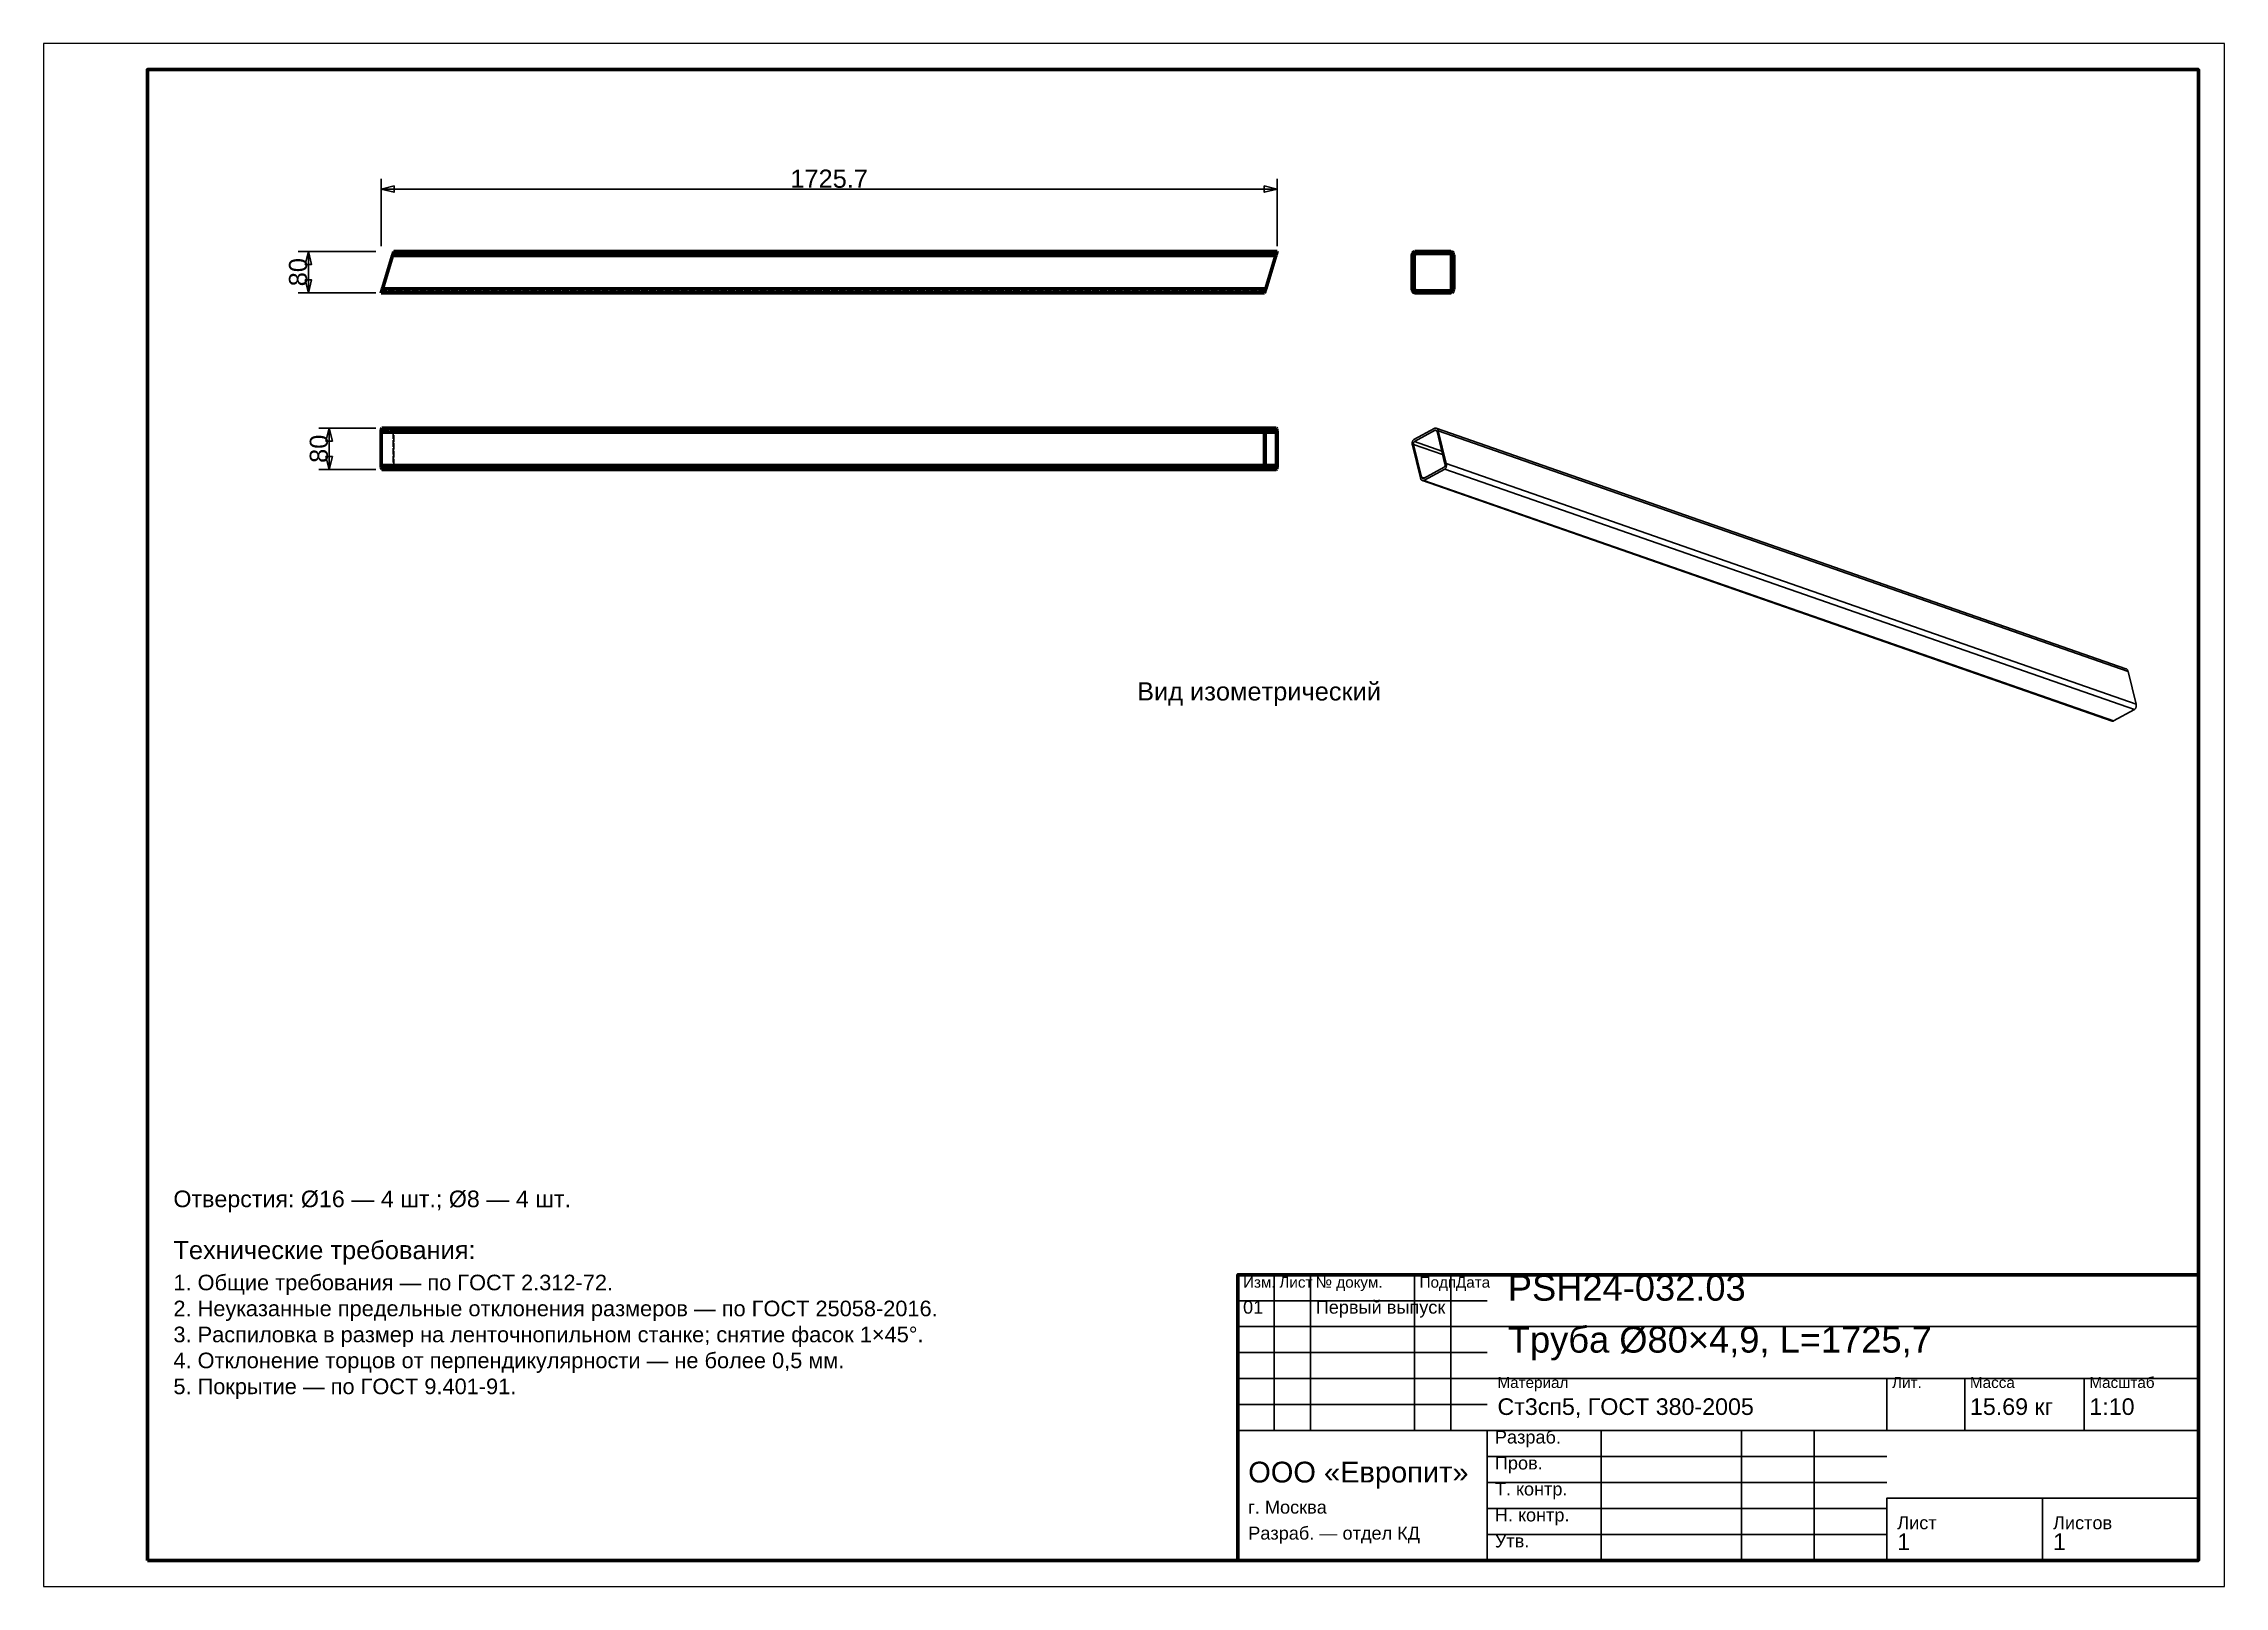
# Model space of a CAD drawing. Header units: millimetres. Extents: x 0 to 420, y 0 to 297.
import ezdxf
from ezdxf.enums import TextEntityAlignment as Align

# ---------------------------------------------------------------- set-up
doc = ezdxf.new("R2010")
doc.units = ezdxf.units.MM
doc.linetypes.add('DASHED', pattern=[1.524, 1.27, -0.254])
doc.styles.add('GOST', font='Arial')

msp = doc.modelspace()

# ---------------------------------------------------------------- linework, layer by layer
at = {"color": 7, "lineweight": 35}
for p, q in [((65, 258), (65, 271)), ((65, 269), (237.57, 269)), ((237.57, 258), (237.57, 271)), ((64, 257), (49, 257)), ((51, 249), (51, 257)), ((64, 249), (49, 249)), ((64, 223), (53, 223)), ((55, 215), (55, 223)), ((64, 215), (53, 215)), ((237, 30), (237, 60)), ((244, 30), (244, 60)), ((264, 30), (264, 60)), ((271, 30), (271, 60)), ((230, 55), (278, 55)), ((230, 50), (278, 50)), ((278, 50), (415, 50)), ((230, 45), (278, 45)), ((230, 40), (278, 40)), ((278, 40), (415, 40)), ((355, 30), (355, 40)), ((370, 30), (370, 40)), ((393, 30), (393, 40)), ((230, 35), (278, 35)), ((230, 30), (278, 30)), ((278, 30), (415, 30)), ((300, 5), (300, 30)), ((327, 5), (327, 30)), ((341, 5), (341, 30)), ((278, 25), (355, 25)), ((278, 20), (355, 20)), ((355, 17), (415, 17)), ((278, 15), (355, 15)), ((278, 10), (355, 10))]:
    msp.add_line(p, q, dxfattribs=at)
at = {"color": 1, "lineweight": 70}
for p, q in [((67.24, 256.29), (67.21, 256.2)), ((67.27, 256.38), (67.24, 256.29)), ((67.3, 256.46), (67.27, 256.38)), ((67.32, 256.55), (67.3, 256.46)), ((67.34, 256.63), (67.32, 256.55)), ((67.37, 256.7), (67.34, 256.63)), ((67.39, 256.77), (67.37, 256.7)), ((67.41, 256.83), (67.39, 256.77)), ((67.42, 256.88), (67.41, 256.83)), ((67.44, 256.92), (67.42, 256.88)), ((67.45, 256.96), (67.44, 256.92)), ((67.46, 256.99), (67.45, 256.98)), ((67.45, 256.98), (67.45, 256.96)), ((67.46, 257), (67.46, 256.99)), ((237.57, 257), (67.46, 257)), ((237.33, 256.2), (237.36, 256.29)), ((237.34, 256.24), (237.33, 256.2)), ((237.33, 256.2), (237.34, 256.24)), ((237.36, 256.29), (237.34, 256.24)), ((237.34, 256.24), (237.36, 256.29)), ((237.36, 256.29), (237.38, 256.38)), ((237.37, 256.33), (237.36, 256.29)), ((237.36, 256.29), (237.37, 256.33)), ((237.38, 256.37), (237.37, 256.33)), ((237.37, 256.33), (237.38, 256.37)), ((237.38, 256.38), (237.41, 256.46)), ((237.39, 256.41), (237.38, 256.37)), ((237.38, 256.37), (237.39, 256.41)), ((237.4, 256.45), (237.39, 256.41)), ((237.39, 256.41), (237.4, 256.45)), ((237.41, 256.48), (237.4, 256.45)), ((237.4, 256.45), (237.41, 256.48)), ((237.41, 256.46), (237.43, 256.55)), ((237.42, 256.51), (237.41, 256.48)), ((237.41, 256.48), (237.42, 256.51)), ((237.43, 256.54), (237.42, 256.51)), ((237.42, 256.51), (237.43, 256.54)), ((237.43, 256.55), (237.46, 256.63)), ((237.44, 256.56), (237.43, 256.54)), ((237.43, 256.54), (237.44, 256.56)), ((237.45, 256.59), (237.44, 256.58)), ((237.44, 256.58), (237.45, 256.59)), ((237.44, 256.58), (237.44, 256.56)), ((237.44, 256.56), (237.44, 256.58)), ((237.45, 256.6), (237.45, 256.6)), ((237.45, 256.6), (237.45, 256.59)), ((237.45, 256.59), (237.45, 256.6)), ((237.45, 256.6), (237.45, 256.6)), ((237.46, 256.63), (237.48, 256.7)), ((237.48, 256.7), (237.5, 256.77)), ((237.5, 256.77), (237.52, 256.83)), ((237.52, 256.83), (237.54, 256.88)), ((237.54, 256.88), (237.55, 256.92)), ((237.55, 256.92), (237.56, 256.96)), ((237.56, 256.96), (237.57, 256.98)), ((237.57, 256.99), (237.57, 257)), ((237.57, 256.98), (237.57, 256.99)), ((263.57, 256.2), (263.58, 256.29)), ((263.58, 256.29), (263.59, 256.38)), ((263.59, 256.38), (263.62, 256.46)), ((263.62, 256.46), (263.65, 256.55)), ((263.65, 256.55), (263.7, 256.63)), ((263.7, 256.63), (263.75, 256.7)), ((263.75, 256.7), (263.81, 256.77)), ((263.81, 256.77), (263.88, 256.83)), ((263.88, 256.83), (263.95, 256.88)), ((263.95, 256.88), (264.03, 256.92)), ((263.98, 256.24), (263.97, 256.2)), ((264, 256.33), (263.98, 256.29)), ((263.98, 256.29), (263.98, 256.24)), ((264.01, 256.37), (264, 256.33)), ((264.04, 256.41), (264.01, 256.37)), ((264.03, 256.92), (264.11, 256.96)), ((264.06, 256.45), (264.04, 256.41)), ((264.09, 256.48), (264.06, 256.45)), ((264.12, 256.51), (264.09, 256.48)), ((264.11, 256.96), (264.2, 256.98)), ((264.16, 256.54), (264.12, 256.51)), ((264.2, 256.56), (264.16, 256.54)), ((264.2, 256.98), (264.28, 256.99)), ((264.24, 256.58), (264.2, 256.56)), ((264.28, 256.59), (264.24, 256.58)), ((264.28, 256.99), (264.37, 257)), ((264.33, 256.6), (264.28, 256.59)), ((264.37, 256.6), (264.33, 256.6)), ((264.37, 257), (270.77, 257)), ((270.77, 256.6), (264.37, 256.6)), ((270.77, 257), (270.86, 256.99)), ((270.82, 256.6), (270.77, 256.6)), ((270.86, 256.59), (270.82, 256.6)), ((270.86, 256.99), (270.95, 256.98)), ((270.91, 256.58), (270.86, 256.59)), ((270.95, 256.56), (270.91, 256.58)), ((270.95, 256.98), (271.04, 256.96)), ((270.99, 256.54), (270.95, 256.56)), ((271.02, 256.51), (270.99, 256.54)), ((271.06, 256.48), (271.02, 256.51)), ((271.04, 256.96), (271.12, 256.92)), ((271.09, 256.45), (271.06, 256.48)), ((271.11, 256.41), (271.09, 256.45)), ((271.13, 256.37), (271.11, 256.41)), ((271.12, 256.92), (271.2, 256.88)), ((271.15, 256.33), (271.13, 256.37)), ((271.16, 256.29), (271.15, 256.33)), ((271.17, 256.24), (271.16, 256.29)), ((271.17, 256.2), (271.17, 256.24)), ((271.2, 256.88), (271.27, 256.83)), ((271.27, 256.83), (271.34, 256.77)), ((271.34, 256.77), (271.4, 256.7)), ((271.4, 256.7), (271.45, 256.63)), ((271.45, 256.63), (271.49, 256.55)), ((271.49, 256.55), (271.53, 256.46)), ((271.53, 256.46), (271.55, 256.38)), ((271.55, 256.38), (271.57, 256.29)), ((271.57, 256.29), (271.57, 256.2)), ((67.21, 256.2), (65.25, 249.8)), ((237.33, 256.2), (67.21, 256.2)), ((235.36, 249.8), (237.33, 256.2)), ((263.57, 249.8), (263.57, 256.2)), ((263.97, 256.2), (263.97, 249.8)), ((271.17, 249.8), (271.17, 256.2)), ((271.57, 256.2), (271.57, 249.8)), ((65.01, 249.02), (65, 249.01)), ((65, 249.01), (65, 249)), ((235.11, 249), (65, 249)), ((65.02, 249.08), (65.01, 249.04)), ((65.01, 249.04), (65.01, 249.02)), ((65.04, 249.12), (65.02, 249.08)), ((65.05, 249.17), (65.04, 249.12)), ((65.07, 249.23), (65.05, 249.17)), ((65.09, 249.3), (65.07, 249.23)), ((65.12, 249.37), (65.09, 249.3)), ((65.14, 249.45), (65.12, 249.37)), ((65.13, 249.41), (65.12, 249.4)), ((65.12, 249.4), (65.13, 249.41)), ((65.12, 249.4), (65.12, 249.4)), ((65.12, 249.4), (65.12, 249.4)), ((65.14, 249.44), (65.13, 249.42)), ((65.13, 249.42), (65.14, 249.44)), ((65.13, 249.42), (65.13, 249.41)), ((65.13, 249.41), (65.13, 249.42)), ((65.16, 249.54), (65.14, 249.45)), ((65.15, 249.49), (65.14, 249.46)), ((65.14, 249.46), (65.15, 249.49)), ((65.14, 249.46), (65.14, 249.44)), ((65.14, 249.44), (65.14, 249.46)), ((65.16, 249.52), (65.15, 249.49)), ((65.15, 249.49), (65.16, 249.52)), ((65.19, 249.62), (65.16, 249.54)), ((65.17, 249.55), (65.16, 249.52)), ((65.16, 249.52), (65.17, 249.55)), ((65.18, 249.59), (65.17, 249.55)), ((65.17, 249.55), (65.18, 249.59)), ((65.19, 249.63), (65.18, 249.59)), ((65.18, 249.59), (65.19, 249.63)), ((65.22, 249.71), (65.19, 249.62)), ((65.21, 249.67), (65.19, 249.63)), ((65.19, 249.63), (65.21, 249.67)), ((65.22, 249.71), (65.21, 249.67)), ((65.21, 249.67), (65.22, 249.71)), ((65.25, 249.8), (65.22, 249.71)), ((65.23, 249.76), (65.22, 249.71)), ((65.22, 249.71), (65.23, 249.76)), ((65.25, 249.8), (65.23, 249.76)), ((65.23, 249.76), (65.25, 249.8)), ((235.36, 249.8), (65.25, 249.8)), ((235.11, 249), (235.12, 249.01)), ((235.12, 249.02), (235.13, 249.04)), ((235.12, 249.01), (235.12, 249.02)), ((235.13, 249.04), (235.14, 249.08)), ((235.14, 249.08), (235.15, 249.12)), ((235.15, 249.12), (235.17, 249.17)), ((235.17, 249.17), (235.19, 249.23)), ((235.19, 249.23), (235.21, 249.3)), ((235.21, 249.3), (235.23, 249.37)), ((235.23, 249.37), (235.25, 249.45)), ((235.25, 249.45), (235.28, 249.54)), ((235.28, 249.54), (235.31, 249.62)), ((235.31, 249.62), (235.33, 249.71)), ((235.33, 249.71), (235.36, 249.8)), ((263.58, 249.71), (263.57, 249.8)), ((263.59, 249.62), (263.58, 249.71)), ((263.62, 249.54), (263.59, 249.62)), ((263.65, 249.45), (263.62, 249.54)), ((263.7, 249.37), (263.65, 249.45)), ((263.75, 249.3), (263.7, 249.37)), ((263.81, 249.23), (263.75, 249.3)), ((263.88, 249.17), (263.81, 249.23)), ((263.95, 249.12), (263.88, 249.17)), ((264.03, 249.08), (263.95, 249.12)), ((263.97, 249.8), (263.98, 249.76)), ((263.98, 249.76), (263.98, 249.71)), ((263.98, 249.71), (264, 249.67)), ((264, 249.67), (264.01, 249.63)), ((264.01, 249.63), (264.04, 249.59)), ((264.11, 249.04), (264.03, 249.08)), ((264.04, 249.59), (264.06, 249.55)), ((264.06, 249.55), (264.09, 249.52)), ((264.09, 249.52), (264.12, 249.49)), ((264.2, 249.02), (264.11, 249.04)), ((264.12, 249.49), (264.16, 249.46)), ((264.16, 249.46), (264.2, 249.44)), ((264.2, 249.44), (264.24, 249.42)), ((264.28, 249.01), (264.2, 249.02)), ((264.24, 249.42), (264.28, 249.41)), ((264.28, 249.41), (264.33, 249.4)), ((264.37, 249), (264.28, 249.01)), ((264.33, 249.4), (264.37, 249.4)), ((264.37, 249.4), (270.77, 249.4)), ((270.77, 249), (264.37, 249)), ((270.77, 249.4), (270.82, 249.4)), ((270.86, 249.01), (270.77, 249)), ((270.82, 249.4), (270.86, 249.41)), ((270.86, 249.41), (270.91, 249.42)), ((270.95, 249.02), (270.86, 249.01)), ((270.91, 249.42), (270.95, 249.44)), ((270.95, 249.44), (270.99, 249.46)), ((271.04, 249.04), (270.95, 249.02)), ((270.99, 249.46), (271.02, 249.49)), ((271.02, 249.49), (271.06, 249.52)), ((271.12, 249.08), (271.04, 249.04)), ((271.06, 249.52), (271.09, 249.55)), ((271.09, 249.55), (271.11, 249.59)), ((271.11, 249.59), (271.13, 249.63)), ((271.2, 249.12), (271.12, 249.08)), ((271.13, 249.63), (271.15, 249.67)), ((271.15, 249.67), (271.16, 249.71)), ((271.16, 249.71), (271.17, 249.76)), ((271.17, 249.76), (271.17, 249.8)), ((271.27, 249.17), (271.2, 249.12)), ((271.34, 249.23), (271.27, 249.17)), ((271.4, 249.3), (271.34, 249.23)), ((271.45, 249.37), (271.4, 249.3)), ((271.49, 249.45), (271.45, 249.37)), ((271.53, 249.54), (271.49, 249.45)), ((271.55, 249.62), (271.53, 249.54)), ((271.57, 249.71), (271.55, 249.62)), ((271.57, 249.8), (271.57, 249.71)), ((65.04, 222.63), (65.02, 222.55)), ((65.05, 222.7), (65.04, 222.63)), ((65.07, 222.77), (65.05, 222.7)), ((65.09, 222.83), (65.07, 222.77)), ((65.12, 222.88), (65.09, 222.83)), ((65.14, 222.92), (65.12, 222.88)), ((65.16, 222.96), (65.14, 222.92)), ((65.19, 222.98), (65.16, 222.96)), ((65.22, 222.99), (65.19, 222.98)), ((65.25, 223), (65.22, 222.99)), ((65.25, 223), (235.36, 223)), ((235.14, 222.55), (235.15, 222.63)), ((235.15, 222.63), (235.17, 222.7)), ((235.17, 222.7), (235.19, 222.77)), ((235.19, 222.77), (235.21, 222.83)), ((235.21, 222.83), (235.23, 222.88)), ((235.23, 222.88), (235.25, 222.92)), ((235.25, 222.92), (235.28, 222.96)), ((235.28, 222.96), (235.31, 222.98)), ((235.31, 222.98), (235.33, 222.99)), ((235.33, 222.99), (235.36, 223)), ((235.36, 223), (237.33, 223)), ((237.33, 223), (237.36, 222.99)), ((237.36, 222.99), (237.38, 222.98)), ((237.38, 222.98), (237.41, 222.96)), ((237.41, 222.96), (237.43, 222.92)), ((237.43, 222.92), (237.46, 222.88)), ((237.46, 222.88), (237.48, 222.83)), ((237.48, 222.83), (237.5, 222.77)), ((237.5, 222.77), (237.52, 222.7)), ((237.52, 222.7), (237.54, 222.63)), ((237.54, 222.63), (237.55, 222.55)), ((65.01, 222.38), (65, 222.29)), ((65, 222.29), (65, 222.2)), ((65, 222.2), (65, 215.8)), ((65, 222.2), (235.11, 222.2)), ((65.02, 222.55), (65.01, 222.46)), ((65.01, 222.46), (65.01, 222.38)), ((235.11, 222.2), (235.12, 222.29)), ((235.11, 215.8), (235.11, 222.2)), ((235.12, 222.38), (235.13, 222.46)), ((235.12, 222.29), (235.12, 222.38)), ((235.13, 222.46), (235.14, 222.55)), ((235.25, 222.37), (235.24, 222.33)), ((235.24, 222.33), (235.24, 222.29)), ((235.24, 222.29), (235.24, 222.24)), ((235.24, 222.24), (235.24, 222.2)), ((235.24, 222.2), (235.24, 215.8)), ((235.24, 222.2), (237.45, 222.2)), ((235.26, 222.41), (235.25, 222.37)), ((235.27, 222.48), (235.26, 222.45)), ((235.26, 222.45), (235.26, 222.41)), ((235.28, 222.51), (235.27, 222.48)), ((235.29, 222.54), (235.28, 222.51)), ((235.31, 222.56), (235.29, 222.54)), ((235.32, 222.58), (235.31, 222.56)), ((235.33, 222.59), (235.32, 222.58)), ((235.35, 222.6), (235.33, 222.59)), ((235.36, 222.6), (235.35, 222.6)), ((237.33, 222.6), (235.36, 222.6)), ((237.34, 222.6), (237.33, 222.6)), ((237.36, 222.59), (237.34, 222.6)), ((237.37, 222.58), (237.36, 222.59)), ((237.38, 222.56), (237.37, 222.58)), ((237.39, 222.54), (237.38, 222.56)), ((237.4, 222.51), (237.39, 222.54)), ((237.41, 222.48), (237.4, 222.51)), ((237.42, 222.45), (237.41, 222.48)), ((237.43, 222.41), (237.42, 222.45)), ((237.44, 222.37), (237.43, 222.41)), ((237.44, 222.33), (237.44, 222.37)), ((237.45, 222.29), (237.44, 222.33)), ((237.45, 222.24), (237.45, 222.29)), ((237.45, 222.2), (237.45, 222.24)), ((237.45, 215.8), (237.45, 222.2)), ((237.55, 222.55), (237.56, 222.46)), ((237.56, 222.46), (237.57, 222.38)), ((237.57, 222.38), (237.57, 222.29)), ((237.57, 222.29), (237.57, 222.2)), ((237.57, 222.2), (237.57, 215.8)), ((65, 215.8), (65, 215.71)), ((65, 215.8), (235.11, 215.8)), ((65, 215.71), (65.01, 215.62)), ((65.01, 215.62), (65.01, 215.54)), ((65.01, 215.54), (65.02, 215.45)), ((65.02, 215.45), (65.04, 215.37)), ((65.04, 215.37), (65.05, 215.3)), ((65.05, 215.3), (65.07, 215.23)), ((65.07, 215.23), (65.09, 215.17)), ((65.09, 215.17), (65.12, 215.12)), ((65.12, 215.12), (65.14, 215.08)), ((65.14, 215.08), (65.16, 215.04)), ((65.16, 215.04), (65.19, 215.02)), ((65.19, 215.02), (65.22, 215.01)), ((65.22, 215.01), (65.25, 215)), ((65.25, 215), (235.36, 215)), ((235.12, 215.71), (235.11, 215.8)), ((235.12, 215.62), (235.12, 215.71)), ((235.13, 215.54), (235.12, 215.62)), ((235.14, 215.45), (235.13, 215.54)), ((235.15, 215.37), (235.14, 215.45)), ((235.17, 215.3), (235.15, 215.37)), ((235.19, 215.23), (235.17, 215.3)), ((235.21, 215.17), (235.19, 215.23)), ((235.23, 215.12), (235.21, 215.17)), ((235.25, 215.08), (235.23, 215.12)), ((235.24, 215.8), (235.24, 215.76)), ((235.24, 215.8), (237.45, 215.8)), ((235.24, 215.76), (235.24, 215.71)), ((235.24, 215.71), (235.24, 215.67)), ((235.24, 215.67), (235.25, 215.63)), ((235.25, 215.63), (235.26, 215.59)), ((235.28, 215.04), (235.25, 215.08)), ((235.26, 215.59), (235.26, 215.55)), ((235.26, 215.55), (235.27, 215.52)), ((235.27, 215.52), (235.28, 215.49)), ((235.28, 215.49), (235.29, 215.46)), ((235.31, 215.02), (235.28, 215.04)), ((235.29, 215.46), (235.31, 215.44)), ((235.31, 215.44), (235.32, 215.42)), ((235.33, 215.01), (235.31, 215.02)), ((235.32, 215.42), (235.33, 215.41)), ((235.33, 215.41), (235.35, 215.4)), ((235.36, 215), (235.33, 215.01)), ((235.35, 215.4), (235.36, 215.4)), ((235.36, 215.4), (237.33, 215.4)), ((237.33, 215), (235.36, 215)), ((237.33, 215.4), (237.34, 215.4)), ((237.36, 215.01), (237.33, 215)), ((237.34, 215.4), (237.36, 215.41)), ((237.36, 215.41), (237.37, 215.42)), ((237.38, 215.02), (237.36, 215.01)), ((237.37, 215.42), (237.38, 215.44)), ((237.38, 215.44), (237.39, 215.46)), ((237.41, 215.04), (237.38, 215.02)), ((237.39, 215.46), (237.4, 215.49)), ((237.4, 215.49), (237.41, 215.52)), ((237.41, 215.52), (237.42, 215.55)), ((237.43, 215.08), (237.41, 215.04)), ((237.42, 215.55), (237.43, 215.59)), ((237.43, 215.59), (237.44, 215.63)), ((237.46, 215.12), (237.43, 215.08)), ((237.44, 215.67), (237.45, 215.71)), ((237.44, 215.63), (237.44, 215.67)), ((237.45, 215.76), (237.45, 215.8)), ((237.45, 215.71), (237.45, 215.76)), ((237.48, 215.17), (237.46, 215.12)), ((237.5, 215.23), (237.48, 215.17)), ((237.52, 215.3), (237.5, 215.23)), ((237.54, 215.37), (237.52, 215.3)), ((237.55, 215.45), (237.54, 215.37)), ((237.56, 215.54), (237.55, 215.45)), ((237.57, 215.62), (237.56, 215.54)), ((237.57, 215.8), (237.57, 215.71)), ((237.57, 215.71), (237.57, 215.62))]:
    msp.add_line(p, q, dxfattribs=at)
at = {"color": 5, "linetype": 'DASHED', "lineweight": 35}
for p, q in [((67.21, 256.2), (67.24, 256.29)), ((67.23, 256.24), (67.21, 256.2)), ((67.21, 256.2), (67.23, 256.24)), ((67.24, 256.29), (67.23, 256.24)), ((67.23, 256.24), (67.24, 256.29)), ((67.24, 256.29), (67.27, 256.38)), ((67.25, 256.33), (67.24, 256.29)), ((67.24, 256.29), (67.25, 256.33)), ((67.27, 256.37), (67.25, 256.33)), ((67.25, 256.33), (67.27, 256.37)), ((67.27, 256.38), (67.3, 256.46)), ((67.28, 256.41), (67.27, 256.37)), ((67.27, 256.37), (67.28, 256.41)), ((67.29, 256.45), (67.28, 256.41)), ((67.28, 256.41), (67.29, 256.45)), ((67.3, 256.48), (67.29, 256.45)), ((67.29, 256.45), (67.3, 256.48)), ((67.3, 256.46), (67.32, 256.55)), ((67.31, 256.51), (67.3, 256.48)), ((67.3, 256.48), (67.31, 256.51)), ((67.32, 256.54), (67.31, 256.51)), ((67.31, 256.51), (67.32, 256.54)), ((67.32, 256.55), (67.34, 256.63)), ((67.33, 256.58), (67.32, 256.56)), ((67.32, 256.56), (67.33, 256.58)), ((67.32, 256.56), (67.32, 256.54)), ((67.32, 256.54), (67.32, 256.56)), ((67.34, 256.6), (67.33, 256.59)), ((67.33, 256.59), (67.34, 256.6)), ((67.33, 256.59), (67.33, 256.58)), ((67.33, 256.58), (67.33, 256.59)), ((67.34, 256.63), (67.37, 256.7)), ((67.34, 256.6), (67.34, 256.6)), ((67.34, 256.6), (67.34, 256.6)), ((67.34, 256.6), (237.45, 256.6)), ((237.45, 256.6), (67.34, 256.6)), ((67.37, 256.7), (67.39, 256.77)), ((67.39, 256.77), (67.41, 256.83)), ((67.41, 256.83), (67.42, 256.88)), ((67.42, 256.88), (67.44, 256.92)), ((67.44, 256.92), (67.45, 256.96)), ((67.45, 256.98), (67.46, 256.99)), ((67.45, 256.96), (67.45, 256.98)), ((67.46, 256.99), (67.46, 257)), ((237.57, 257), (67.46, 257)), ((237.36, 256.29), (237.33, 256.2)), ((237.38, 256.38), (237.36, 256.29)), ((237.41, 256.46), (237.38, 256.38)), ((237.43, 256.55), (237.41, 256.46)), ((237.46, 256.63), (237.43, 256.55)), ((237.48, 256.7), (237.46, 256.63)), ((237.5, 256.77), (237.48, 256.7)), ((237.52, 256.83), (237.5, 256.77)), ((237.54, 256.88), (237.52, 256.83)), ((237.55, 256.92), (237.54, 256.88)), ((237.56, 256.96), (237.55, 256.92)), ((237.57, 256.98), (237.56, 256.96)), ((237.57, 257), (237.57, 256.99)), ((237.57, 256.99), (237.57, 256.98)), ((263.58, 256.29), (263.57, 256.2)), ((263.59, 256.38), (263.58, 256.29)), ((263.62, 256.46), (263.59, 256.38)), ((263.65, 256.55), (263.62, 256.46)), ((263.7, 256.63), (263.65, 256.55)), ((263.75, 256.7), (263.7, 256.63)), ((263.81, 256.77), (263.75, 256.7)), ((263.88, 256.83), (263.81, 256.77)), ((263.95, 256.88), (263.88, 256.83)), ((264.03, 256.92), (263.95, 256.88)), ((263.97, 256.2), (263.98, 256.24)), ((263.98, 256.29), (264, 256.33)), ((263.98, 256.24), (263.98, 256.29)), ((264, 256.33), (264.01, 256.37)), ((264.01, 256.37), (264.04, 256.41)), ((264.11, 256.96), (264.03, 256.92)), ((264.04, 256.41), (264.06, 256.45)), ((264.06, 256.45), (264.09, 256.48)), ((264.09, 256.48), (264.12, 256.51)), ((264.2, 256.98), (264.11, 256.96)), ((264.12, 256.51), (264.16, 256.54)), ((264.16, 256.54), (264.2, 256.56)), ((264.28, 256.99), (264.2, 256.98)), ((264.2, 256.56), (264.24, 256.58)), ((264.24, 256.58), (264.28, 256.59)), ((264.37, 257), (264.28, 256.99)), ((264.28, 256.59), (264.33, 256.6)), ((264.33, 256.6), (264.37, 256.6)), ((270.77, 257), (264.37, 257)), ((264.37, 256.6), (270.77, 256.6)), ((270.86, 256.99), (270.77, 257)), ((270.77, 256.6), (270.82, 256.6)), ((270.82, 256.6), (270.86, 256.59)), ((270.95, 256.98), (270.86, 256.99)), ((270.86, 256.59), (270.91, 256.58)), ((270.91, 256.58), (270.95, 256.56)), ((271.04, 256.96), (270.95, 256.98)), ((270.95, 256.56), (270.99, 256.54)), ((270.99, 256.54), (271.02, 256.51)), ((271.02, 256.51), (271.06, 256.48)), ((271.12, 256.92), (271.04, 256.96)), ((271.06, 256.48), (271.09, 256.45)), ((271.09, 256.45), (271.11, 256.41)), ((271.11, 256.41), (271.13, 256.37)), ((271.2, 256.88), (271.12, 256.92)), ((271.13, 256.37), (271.15, 256.33)), ((271.15, 256.33), (271.16, 256.29)), ((271.16, 256.29), (271.17, 256.24)), ((271.17, 256.24), (271.17, 256.2)), ((271.27, 256.83), (271.2, 256.88)), ((271.34, 256.77), (271.27, 256.83)), ((271.4, 256.7), (271.34, 256.77)), ((271.45, 256.63), (271.4, 256.7)), ((271.49, 256.55), (271.45, 256.63)), ((271.53, 256.46), (271.49, 256.55)), ((271.55, 256.38), (271.53, 256.46)), ((271.57, 256.29), (271.55, 256.38)), ((271.57, 256.2), (271.57, 256.29)), ((65.25, 249.8), (67.21, 256.2)), ((67.21, 256.2), (65.25, 249.8)), ((65.25, 249.8), (67.21, 256.2)), ((237.33, 256.2), (235.36, 249.8)), ((237.33, 256.2), (235.36, 249.8)), ((235.36, 249.8), (237.33, 256.2)), ((263.57, 256.2), (263.57, 249.8)), ((263.97, 249.8), (263.97, 256.2)), ((271.17, 256.2), (271.17, 249.8)), ((271.57, 249.8), (271.57, 256.2)), ((65, 249.01), (65.01, 249.02)), ((65, 249), (65, 249.01)), ((235.11, 249), (65, 249)), ((65.01, 249.04), (65.02, 249.08)), ((65.01, 249.02), (65.01, 249.04)), ((65.02, 249.08), (65.04, 249.12)), ((65.04, 249.12), (65.05, 249.17)), ((65.05, 249.17), (65.07, 249.23)), ((65.07, 249.23), (65.09, 249.3)), ((65.09, 249.3), (65.12, 249.37)), ((65.12, 249.37), (65.14, 249.45)), ((235.24, 249.4), (65.12, 249.4)), ((235.24, 249.4), (65.12, 249.4)), ((65.14, 249.45), (65.16, 249.54)), ((65.16, 249.54), (65.19, 249.62)), ((65.19, 249.62), (65.22, 249.71)), ((65.22, 249.71), (65.25, 249.8)), ((235.12, 249.01), (235.11, 249)), ((235.13, 249.04), (235.12, 249.02)), ((235.12, 249.02), (235.12, 249.01)), ((235.14, 249.08), (235.13, 249.04)), ((235.15, 249.12), (235.14, 249.08)), ((235.17, 249.17), (235.15, 249.12)), ((235.19, 249.23), (235.17, 249.17)), ((235.21, 249.3), (235.19, 249.23)), ((235.23, 249.37), (235.21, 249.3)), ((235.25, 249.45), (235.23, 249.37)), ((235.25, 249.44), (235.24, 249.42)), ((235.24, 249.42), (235.25, 249.44)), ((235.24, 249.42), (235.24, 249.41)), ((235.24, 249.41), (235.24, 249.42)), ((235.24, 249.41), (235.24, 249.4)), ((235.24, 249.4), (235.24, 249.41)), ((235.24, 249.4), (235.24, 249.4)), ((235.24, 249.4), (235.24, 249.4)), ((235.28, 249.54), (235.25, 249.45)), ((235.26, 249.46), (235.25, 249.44)), ((235.25, 249.44), (235.26, 249.46)), ((235.27, 249.52), (235.26, 249.49)), ((235.26, 249.49), (235.27, 249.52)), ((235.26, 249.49), (235.26, 249.46)), ((235.26, 249.46), (235.26, 249.49)), ((235.28, 249.55), (235.27, 249.52)), ((235.27, 249.52), (235.28, 249.55)), ((235.31, 249.62), (235.28, 249.54)), ((235.29, 249.59), (235.28, 249.55)), ((235.28, 249.55), (235.29, 249.59)), ((235.31, 249.63), (235.29, 249.59)), ((235.29, 249.59), (235.31, 249.63)), ((235.33, 249.71), (235.31, 249.62)), ((235.32, 249.67), (235.31, 249.63)), ((235.31, 249.63), (235.32, 249.67)), ((235.33, 249.71), (235.32, 249.67)), ((235.32, 249.67), (235.33, 249.71)), ((235.36, 249.8), (235.33, 249.71)), ((235.35, 249.76), (235.33, 249.71)), ((235.33, 249.71), (235.35, 249.76)), ((235.36, 249.8), (235.35, 249.76)), ((235.35, 249.76), (235.36, 249.8)), ((263.57, 249.8), (263.58, 249.71)), ((263.58, 249.71), (263.59, 249.62)), ((263.59, 249.62), (263.62, 249.54)), ((263.62, 249.54), (263.65, 249.45)), ((263.65, 249.45), (263.7, 249.37)), ((263.7, 249.37), (263.75, 249.3)), ((263.75, 249.3), (263.81, 249.23)), ((263.81, 249.23), (263.88, 249.17)), ((263.88, 249.17), (263.95, 249.12)), ((263.95, 249.12), (264.03, 249.08)), ((263.98, 249.76), (263.97, 249.8)), ((263.98, 249.71), (263.98, 249.76)), ((264, 249.67), (263.98, 249.71)), ((264.01, 249.63), (264, 249.67)), ((264.04, 249.59), (264.01, 249.63)), ((264.03, 249.08), (264.11, 249.04)), ((264.06, 249.55), (264.04, 249.59)), ((264.09, 249.52), (264.06, 249.55)), ((264.12, 249.49), (264.09, 249.52)), ((264.11, 249.04), (264.2, 249.02)), ((264.16, 249.46), (264.12, 249.49)), ((264.2, 249.44), (264.16, 249.46)), ((264.24, 249.42), (264.2, 249.44)), ((264.2, 249.02), (264.28, 249.01)), ((264.28, 249.41), (264.24, 249.42)), ((264.33, 249.4), (264.28, 249.41)), ((264.28, 249.01), (264.37, 249)), ((264.37, 249.4), (264.33, 249.4)), ((270.77, 249.4), (264.37, 249.4)), ((264.37, 249), (270.77, 249)), ((270.82, 249.4), (270.77, 249.4)), ((270.77, 249), (270.86, 249.01)), ((270.86, 249.41), (270.82, 249.4)), ((270.91, 249.42), (270.86, 249.41)), ((270.86, 249.01), (270.95, 249.02)), ((270.95, 249.44), (270.91, 249.42)), ((270.99, 249.46), (270.95, 249.44)), ((270.95, 249.02), (271.04, 249.04)), ((271.02, 249.49), (270.99, 249.46)), ((271.06, 249.52), (271.02, 249.49)), ((271.04, 249.04), (271.12, 249.08)), ((271.09, 249.55), (271.06, 249.52)), ((271.11, 249.59), (271.09, 249.55)), ((271.13, 249.63), (271.11, 249.59)), ((271.12, 249.08), (271.2, 249.12)), ((271.15, 249.67), (271.13, 249.63)), ((271.16, 249.71), (271.15, 249.67)), ((271.17, 249.76), (271.16, 249.71)), ((271.17, 249.8), (271.17, 249.76)), ((271.2, 249.12), (271.27, 249.17)), ((271.27, 249.17), (271.34, 249.23)), ((271.34, 249.23), (271.4, 249.3)), ((271.4, 249.3), (271.45, 249.37)), ((271.45, 249.37), (271.49, 249.45)), ((271.49, 249.45), (271.53, 249.54)), ((271.53, 249.54), (271.55, 249.62)), ((271.55, 249.62), (271.57, 249.71)), ((271.57, 249.71), (271.57, 249.8)), ((67.21, 223), (65.25, 223)), ((67.24, 222.99), (67.21, 223)), ((67.21, 223), (237.33, 223)), ((67.27, 222.98), (67.24, 222.99)), ((67.3, 222.96), (67.27, 222.98)), ((67.32, 222.92), (67.3, 222.96)), ((67.34, 222.88), (67.32, 222.92)), ((67.37, 222.83), (67.34, 222.88)), ((67.39, 222.77), (67.37, 222.83)), ((67.41, 222.7), (67.39, 222.77)), ((67.42, 222.63), (67.41, 222.7)), ((67.44, 222.55), (67.42, 222.63)), ((65.12, 222.24), (65.13, 222.29)), ((65.12, 222.2), (65.12, 222.24)), ((65.12, 215.8), (65.12, 222.2)), ((65.13, 222.33), (65.14, 222.37)), ((65.13, 222.29), (65.13, 222.33)), ((65.14, 222.41), (65.15, 222.45)), ((65.14, 222.37), (65.14, 222.41)), ((65.15, 222.45), (65.16, 222.48)), ((65.16, 222.48), (65.17, 222.51)), ((65.17, 222.51), (65.18, 222.54)), ((65.18, 222.54), (65.19, 222.56)), ((65.19, 222.56), (65.21, 222.58)), ((65.21, 222.58), (65.22, 222.59)), ((65.22, 222.59), (65.23, 222.6)), ((65.23, 222.6), (65.25, 222.6)), ((65.25, 222.6), (67.21, 222.6)), ((65.25, 222.6), (235.36, 222.6)), ((67.21, 222.6), (67.23, 222.6)), ((67.21, 222.6), (237.33, 222.6)), ((67.23, 222.6), (67.24, 222.59)), ((67.24, 222.59), (67.25, 222.58)), ((67.25, 222.58), (67.27, 222.56)), ((67.27, 222.56), (67.28, 222.54)), ((67.28, 222.54), (67.29, 222.51)), ((67.29, 222.51), (67.3, 222.48)), ((67.3, 222.48), (67.31, 222.45)), ((67.31, 222.45), (67.32, 222.41)), ((67.32, 222.41), (67.32, 222.37)), ((67.32, 222.37), (67.33, 222.33)), ((67.33, 222.33), (67.33, 222.29)), ((67.33, 222.29), (67.34, 222.24)), ((67.34, 222.24), (67.34, 222.2)), ((67.34, 222.2), (67.34, 215.8)), ((67.45, 222.46), (67.44, 222.55)), ((67.45, 222.38), (67.45, 222.46)), ((67.46, 222.29), (67.45, 222.38)), ((67.46, 222.2), (67.46, 222.29)), ((67.46, 215.8), (67.46, 222.2)), ((65.12, 215.76), (65.12, 215.8)), ((65.13, 215.71), (65.12, 215.76)), ((65.13, 215.67), (65.13, 215.71)), ((65.14, 215.63), (65.13, 215.67)), ((65.14, 215.59), (65.14, 215.63)), ((65.15, 215.55), (65.14, 215.59)), ((65.16, 215.52), (65.15, 215.55)), ((65.17, 215.49), (65.16, 215.52)), ((65.18, 215.46), (65.17, 215.49)), ((65.19, 215.44), (65.18, 215.46)), ((65.21, 215.42), (65.19, 215.44)), ((65.22, 215.41), (65.21, 215.42)), ((65.23, 215.4), (65.22, 215.41)), ((65.25, 215.4), (65.23, 215.4)), ((67.21, 215.4), (65.25, 215.4)), ((65.25, 215.4), (235.36, 215.4)), ((65.25, 215), (67.21, 215)), ((67.23, 215.4), (67.21, 215.4)), ((67.21, 215.4), (237.33, 215.4)), ((67.21, 215), (67.24, 215.01)), ((237.33, 215), (67.21, 215)), ((67.24, 215.41), (67.23, 215.4)), ((67.25, 215.42), (67.24, 215.41)), ((67.24, 215.01), (67.27, 215.02)), ((67.27, 215.44), (67.25, 215.42)), ((67.28, 215.46), (67.27, 215.44)), ((67.27, 215.02), (67.3, 215.04)), ((67.29, 215.49), (67.28, 215.46)), ((67.3, 215.52), (67.29, 215.49)), ((67.31, 215.55), (67.3, 215.52)), ((67.3, 215.04), (67.32, 215.08)), ((67.32, 215.59), (67.31, 215.55)), ((67.33, 215.67), (67.32, 215.63)), ((67.32, 215.63), (67.32, 215.59)), ((67.32, 215.08), (67.34, 215.12)), ((67.34, 215.76), (67.33, 215.71)), ((67.33, 215.71), (67.33, 215.67)), ((67.34, 215.8), (67.34, 215.76)), ((67.34, 215.12), (67.37, 215.17)), ((67.37, 215.17), (67.39, 215.23)), ((67.39, 215.23), (67.41, 215.3)), ((67.41, 215.3), (67.42, 215.37)), ((67.42, 215.37), (67.44, 215.45)), ((67.44, 215.45), (67.45, 215.54)), ((67.45, 215.62), (67.46, 215.71)), ((67.45, 215.54), (67.45, 215.62)), ((67.46, 215.71), (67.46, 215.8))]:
    msp.add_line(p, q, dxfattribs=at)
at = {"color": 1, "lineweight": 35}
for p, q in [((263.92, 220.78), (267.92, 222.95)), ((267.92, 222.95), (267.94, 222.96)), ((267.94, 222.96), (267.96, 222.97)), ((267.96, 222.97), (267.98, 222.98)), ((267.98, 222.98), (268, 222.99)), ((268, 222.99), (268.02, 222.99)), ((268.02, 222.99), (268.04, 223)), ((268.04, 223), (268.06, 223)), ((268.06, 223), (268.08, 223)), ((268.08, 223), (268.1, 223)), ((268.1, 223), (268.12, 223)), ((268.12, 223), (268.14, 223)), ((268.14, 223), (268.17, 222.99)), ((268.17, 222.99), (268.19, 222.99)), ((268.19, 222.99), (268.21, 222.98)), ((268.21, 222.98), (268.25, 222.96)), ((268.21, 222.98), (401.04, 176.67)), ((268.25, 222.96), (268.28, 222.94)), ((268.28, 222.94), (268.32, 222.92)), ((268.32, 222.92), (268.35, 222.89)), ((268.35, 222.89), (268.39, 222.86)), ((268.39, 222.86), (268.42, 222.83)), ((268.42, 222.83), (268.45, 222.79)), ((268.45, 222.79), (268.48, 222.75)), ((268.48, 222.75), (268.51, 222.7)), ((268.51, 222.7), (268.53, 222.65)), ((268.53, 222.65), (268.55, 222.6)), ((268.55, 222.6), (268.57, 222.55)), ((263.57, 219.99), (263.58, 220.09)), ((263.58, 219.9), (263.57, 219.99)), ((263.58, 220.18), (263.6, 220.27)), ((263.58, 220.09), (263.58, 220.18)), ((263.59, 219.81), (263.58, 219.9)), ((263.61, 219.72), (263.59, 219.81)), ((263.6, 220.27), (263.62, 220.35)), ((265.15, 213.42), (263.61, 219.72)), ((263.62, 220.35), (263.65, 220.44)), ((263.65, 220.44), (263.68, 220.51)), ((263.68, 220.51), (263.72, 220.58)), ((263.72, 220.58), (263.76, 220.64)), ((263.76, 220.64), (263.81, 220.7)), ((263.81, 220.7), (263.86, 220.74)), ((263.85, 220.08), (263.84, 220.04)), ((263.84, 220.04), (263.84, 219.99)), ((263.84, 219.99), (263.84, 219.94)), ((263.84, 219.94), (263.85, 219.9)), ((263.86, 220.17), (263.85, 220.13)), ((263.85, 220.13), (263.85, 220.08)), ((263.85, 219.9), (263.86, 219.85)), ((263.86, 220.74), (263.92, 220.78)), ((263.88, 220.21), (263.86, 220.17)), ((263.86, 219.85), (265.4, 213.56)), ((263.86, 219.85), (269.43, 217.91)), ((263.89, 220.25), (263.88, 220.21)), ((263.91, 220.29), (263.89, 220.25)), ((263.94, 220.32), (263.91, 220.29)), ((263.96, 220.34), (263.94, 220.32)), ((263.99, 220.37), (263.96, 220.34)), ((264.01, 220.38), (263.99, 220.37)), ((268.01, 222.56), (264.01, 220.38)), ((264.01, 220.38), (269.27, 218.55)), ((268.02, 222.57), (268.01, 222.56)), ((268.29, 222.46), (268.01, 222.56)), ((268.03, 222.57), (268.02, 222.57)), ((268.04, 222.57), (268.03, 222.57)), ((268.05, 222.58), (268.04, 222.57)), ((268.06, 222.58), (268.05, 222.58)), ((268.07, 222.58), (268.06, 222.58)), ((268.08, 222.58), (268.07, 222.58)), ((268.09, 222.58), (268.08, 222.58)), ((268.1, 222.58), (268.09, 222.58)), ((268.12, 222.58), (268.1, 222.58)), ((268.13, 222.58), (268.12, 222.58)), ((268.14, 222.58), (268.13, 222.58)), ((268.15, 222.58), (268.14, 222.58)), ((268.16, 222.57), (268.15, 222.58)), ((268.18, 222.57), (268.16, 222.57)), ((268.19, 222.56), (268.18, 222.57)), ((268.21, 222.54), (268.19, 222.56)), ((268.23, 222.53), (268.21, 222.54)), ((268.25, 222.51), (268.23, 222.53)), ((268.26, 222.5), (268.25, 222.51)), ((268.28, 222.48), (268.26, 222.5)), ((268.29, 222.46), (268.28, 222.48)), ((268.31, 222.43), (268.29, 222.46)), ((268.32, 222.41), (268.31, 222.43)), ((268.33, 222.39), (268.32, 222.41)), ((268.34, 222.36), (268.33, 222.39)), ((268.35, 222.33), (268.34, 222.36)), ((268.36, 222.3), (268.35, 222.33)), ((269.89, 216.01), (268.36, 222.3)), ((268.57, 222.55), (268.59, 222.5)), ((268.59, 222.5), (268.61, 222.44)), ((268.61, 222.44), (270.14, 216.14)), ((268.61, 222.44), (401.44, 176.13)), ((265.74, 213.3), (269.74, 215.48)), ((269.84, 215.08), (265.84, 212.91)), ((269.74, 215.48), (269.77, 215.5)), ((269.77, 215.5), (269.79, 215.52)), ((269.79, 215.52), (269.82, 215.54)), ((269.82, 215.54), (269.84, 215.58)), ((269.84, 215.58), (269.86, 215.61)), ((269.89, 215.12), (269.84, 215.08)), ((269.84, 215.08), (402.67, 168.78)), ((269.86, 215.61), (269.87, 215.65)), ((269.87, 215.65), (269.89, 215.69)), ((269.9, 215.96), (269.89, 216.01)), ((269.89, 215.69), (269.9, 215.73)), ((269.94, 215.16), (269.89, 215.12)), ((269.91, 215.92), (269.9, 215.96)), ((269.9, 215.73), (269.91, 215.78)), ((269.91, 215.87), (269.91, 215.92)), ((269.91, 215.82), (269.91, 215.87)), ((269.91, 215.78), (269.91, 215.82)), ((269.99, 215.22), (269.94, 215.16)), ((270.03, 215.28), (269.99, 215.22)), ((270.07, 215.35), (270.03, 215.28)), ((270.11, 215.43), (270.07, 215.35)), ((270.13, 215.51), (270.11, 215.43)), ((270.15, 215.59), (270.13, 215.51)), ((270.14, 216.14), (270.16, 216.05)), ((402.98, 169.84), (270.14, 216.14)), ((270.17, 215.68), (270.15, 215.59)), ((270.16, 216.05), (270.17, 215.96)), ((270.17, 215.96), (270.18, 215.87)), ((270.18, 215.77), (270.17, 215.68)), ((270.18, 215.87), (270.18, 215.77)), ((265.16, 213.36), (265.15, 213.42)), ((265.18, 213.31), (265.16, 213.36)), ((265.2, 213.26), (265.18, 213.31)), ((265.22, 213.21), (265.2, 213.26)), ((265.25, 213.16), (265.22, 213.21)), ((265.27, 213.11), (265.25, 213.16)), ((265.3, 213.07), (265.27, 213.11)), ((265.33, 213.03), (265.3, 213.07)), ((265.37, 213), (265.33, 213.03)), ((265.4, 212.97), (265.37, 213)), ((265.4, 213.56), (265.4, 213.53)), ((265.4, 213.56), (265.9, 213.38)), ((265.4, 213.53), (265.41, 213.5)), ((265.43, 212.94), (265.4, 212.97)), ((265.41, 213.5), (265.42, 213.48)), ((265.42, 213.48), (265.43, 213.45)), ((265.43, 213.45), (265.45, 213.43)), ((265.47, 212.92), (265.43, 212.94)), ((265.45, 213.43), (265.46, 213.4)), ((265.46, 213.4), (265.47, 213.38)), ((265.47, 213.38), (265.49, 213.36)), ((265.51, 212.9), (265.47, 212.92)), ((265.49, 213.36), (265.51, 213.35)), ((265.51, 213.35), (265.52, 213.33)), ((265.55, 212.88), (265.51, 212.9)), ((265.52, 213.33), (265.54, 213.32)), ((265.54, 213.32), (265.56, 213.3)), ((265.57, 212.87), (265.55, 212.88)), ((265.55, 212.88), (398.38, 166.57)), ((265.56, 213.3), (265.58, 213.3)), ((265.59, 212.87), (265.57, 212.87)), ((265.58, 213.3), (265.6, 213.29)), ((265.61, 212.87), (265.59, 212.87)), ((265.6, 213.29), (265.61, 213.28)), ((265.61, 213.28), (265.62, 213.28)), ((265.63, 212.86), (265.61, 212.87)), ((265.62, 213.28), (265.63, 213.28)), ((265.63, 213.28), (265.64, 213.28)), ((265.65, 212.86), (265.63, 212.86)), ((265.64, 213.28), (265.65, 213.28)), ((265.65, 213.28), (265.66, 213.28)), ((265.67, 212.86), (265.65, 212.86)), ((265.66, 213.28), (265.67, 213.28)), ((265.67, 213.28), (265.68, 213.28)), ((265.69, 212.86), (265.67, 212.86)), ((265.68, 213.28), (265.69, 213.28)), ((265.69, 213.28), (265.7, 213.28)), ((265.71, 212.86), (265.69, 212.86)), ((265.7, 213.28), (265.71, 213.29)), ((265.71, 213.29), (265.72, 213.29)), ((265.74, 212.87), (265.71, 212.86)), ((265.72, 213.29), (265.73, 213.29)), ((265.73, 213.29), (265.74, 213.3)), ((265.76, 212.87), (265.74, 212.87)), ((265.78, 212.88), (265.76, 212.87)), ((265.8, 212.89), (265.78, 212.88)), ((265.82, 212.9), (265.8, 212.89)), ((265.84, 212.91), (265.82, 212.9)), ((265.84, 212.91), (398.67, 166.6)), ((401.08, 176.66), (401.04, 176.67)), ((401.12, 176.64), (401.08, 176.66)), ((401.16, 176.61), (401.12, 176.64)), ((401.19, 176.59), (401.16, 176.61)), ((401.22, 176.55), (401.19, 176.59)), ((401.26, 176.52), (401.22, 176.55)), ((401.29, 176.48), (401.26, 176.52)), ((401.32, 176.44), (401.29, 176.48)), ((401.34, 176.39), (401.32, 176.44)), ((401.37, 176.35), (401.34, 176.39)), ((401.39, 176.3), (401.37, 176.35)), ((401.41, 176.24), (401.39, 176.3)), ((401.43, 176.19), (401.41, 176.24)), ((401.44, 176.13), (401.43, 176.19)), ((402.98, 169.84), (401.44, 176.13)), ((398.67, 166.6), (402.67, 168.78)), ((402.67, 168.78), (402.73, 168.81)), ((402.73, 168.81), (402.78, 168.86)), ((402.78, 168.86), (402.83, 168.91)), ((402.83, 168.91), (402.87, 168.97)), ((402.87, 168.97), (402.91, 169.04)), ((402.91, 169.04), (402.94, 169.12)), ((402.94, 169.12), (402.97, 169.2)), ((402.97, 169.2), (402.99, 169.29)), ((403, 169.75), (402.98, 169.84)), ((402.99, 169.29), (403.01, 169.38)), ((403.01, 169.65), (403, 169.75)), ((403.02, 169.56), (403.01, 169.65)), ((403.01, 169.47), (403.02, 169.56)), ((403.01, 169.38), (403.01, 169.47)), ((398.38, 166.57), (398.4, 166.57)), ((398.4, 166.57), (398.42, 166.56)), ((398.42, 166.56), (398.45, 166.56)), ((398.45, 166.56), (398.47, 166.55)), ((398.47, 166.55), (398.49, 166.55)), ((398.49, 166.55), (398.51, 166.55)), ((398.51, 166.55), (398.53, 166.55)), ((398.53, 166.55), (398.55, 166.56)), ((398.55, 166.56), (398.57, 166.56)), ((398.57, 166.56), (398.59, 166.57)), ((398.59, 166.57), (398.61, 166.57)), ((398.61, 166.57), (398.63, 166.58)), ((398.63, 166.58), (398.65, 166.59)), ((398.65, 166.59), (398.67, 166.6))]:
    msp.add_line(p, q, dxfattribs=at)
at = {"color": 7, "lineweight": 25}
msp.add_lwpolyline([(0, 0), (420, 0), (420, 297), (0, 297)], close=True, dxfattribs=at)
at = {"color": 7, "lineweight": 70}
for points in [[(20, 5), (415, 5), (415, 292), (20, 292)], [(230, 5), (415, 5), (415, 60), (230, 60)]]:
    msp.add_lwpolyline(points, close=True, dxfattribs=at)
at = {"color": 7, "lineweight": 35}
for points in [[(65, 269), (67.5, 268.38), (67.5, 269.62)], [(237.57, 269), (235.07, 269.62), (235.07, 268.38)], [(51, 257), (50.38, 254.5), (51.62, 254.5)], [(51, 249), (51.62, 251.5), (50.38, 251.5)], [(55, 223), (54.38, 220.5), (55.62, 220.5)], [(55, 215), (55.62, 217.5), (54.38, 217.5)], [(230, 5), (278, 5), (278, 30), (230, 30)], [(355, 5), (385, 5), (385, 17), (355, 17)], [(385, 5), (415, 5), (415, 17), (385, 17)]]:
    msp.add_lwpolyline(points, close=True, dxfattribs=at)

# ---------------------------------------------------------------- texts
at = {"color": 7, "style": 'GOST'}
msp.add_text('1725.7', height=3.5, dxfattribs=at).set_placement((151.29, 271), align=Align.MIDDLE)
for p in [(49, 253), (53, 219)]:
    msp.add_text('80', height=3.5, rotation=90, dxfattribs=at).set_placement(p, align=Align.MIDDLE)
at = {"color": 3, "style": 'GOST'}
msp.add_text('Вид изометрический', height=3.5, dxfattribs=at).set_placement((257.57, 170.55), align=Align.RIGHT)
at = {"color": 6, "style": 'GOST'}
msp.add_text('Отверстия: Ø16 — 4 шт.; Ø8 — 4 шт.', height=3.2, dxfattribs=at).set_placement((25, 73))
at = {"color": 3, "style": 'GOST'}
for s, height, p in [('Технические требования:', 3.5, (25, 63)), ('1. Общие требования — по ГОСТ 2.312-72.', 3, (25, 57)), ('Изм.', 2.1, (231, 57.5)), ('Лист', 2.1, (238, 57.5)), ('№ докум.', 2.1, (245, 57.5)), ('Подп.', 2.1, (265, 57.5)), ('Дата', 2.1, (272, 57.5)), ('PSH24-032.03', 5, (282, 55)), ('2. Неуказанные предельные отклонения размеров — по ГОСТ 25058-2016.', 3, (25, 52)), ('01', 2.5, (231, 52.5)), ('Первый выпуск', 2.5, (245, 52.5)), ('3. Распиловка в размер на ленточнопильном станке; снятие фасок 1×45°.', 3, (25, 47)), ('Труба Ø80×4,9, L=1725,7', 5, (282, 45)), ('4. Отклонение торцов от перпендикулярности — не более 0,5 мм.', 3, (25, 42)), ('5. Покрытие — по ГОСТ 9.401-91.', 3, (25, 37)), ('Материал', 2.1, (280, 38.2)), ('Лит.', 2.1, (356, 38.2)), ('Масса', 2.1, (371, 38.2)), ('Масштаб', 2.1, (394, 38.2)), ('Ст3сп5, ГОСТ 380-2005', 3.2, (280, 33)), ('15.69 кг', 3.2, (371, 33)), ('1:10', 3.2, (394, 33)), ('Разраб.', 2.5, (279.5, 27.5)), ('ООО «Европит»', 4, (232, 20)), ('Пров.', 2.5, (279.5, 22.5)), ('Т. контр.', 2.5, (279.5, 17.5)), ('г. Москва', 2.5, (232, 14)), ('Н. контр.', 2.5, (279.5, 12.5)), ('Лист', 2.5, (357, 11)), ('Листов', 2.5, (387, 11)), ('Разраб. — отдел КД', 2.5, (232, 9)), ('Утв.', 2.5, (279.5, 7.5)), ('1', 3.2, (357, 7)), ('1', 3.2, (387, 7))]:
    msp.add_text(s, height=height, dxfattribs=at).set_placement(p)

doc.saveas('drawing.dxf')
